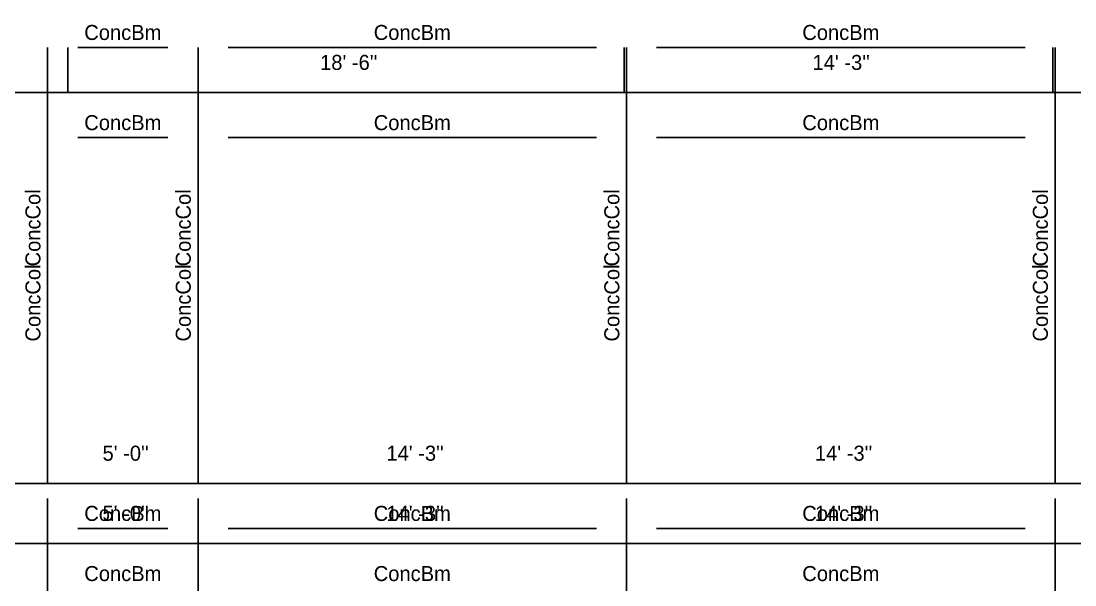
# Model space of a CAD drawing. Extents: x -38 to 2998, y -195 to 11529.
# Drawn here: x 332.4 to 752.9, y 3241.5 to 3466.5 of the extents above; entities that cross this region are included whole.
import ezdxf
from ezdxf.enums import TextEntityAlignment as Align

# ---------------------------------------------------------------- set-up
doc = ezdxf.new("R2010")
doc.units = 0
doc.header["$MEASUREMENT"] = 0
doc.layers.get('0').update_dxf_attribs({"linetype": 'CONTINUOUS'})
for name, color, linetype in [('CENTERLINES', 7, 'CONTINUOUS'), ('DIMENSIONS', 4, 'CONTINUOUS'), ('TEXT', 5, 'CONTINUOUS')]:
    doc.layers.add(name, color=color, linetype=linetype)
doc.dimstyles.get("Standard").update_dxf_attribs({"dimtxt": 0.18, "dimasz": 0.18, "dimexe": 0.18, "dimexo": 0.0625, "dimgap": 0.09, "dimtad": 0, "dimtih": 1, "dimtoh": 1, "dimdec": 4, "dimzin": 0, "dimtxsty": 'STANDARD', "dimcen": 0.09, "dimazin": 3, "dimtfac": 1, "dimtdec": 4, "dimtofl": 0, "dimtmove": 0, "dimatfit": 3, "dimtolj": 1, "dimtzin": 0})

# ---------------------------------------------------------------- blocks, each defined once
blk = doc.blocks.new('*D3562')
at = {"color": 1, "linetype": 'BYBLOCK'}
for points in [[(236.73, 3286.77), (235.67, 3285.71), (228.25, 3278.29), (227.19, 3277.23)], [(347.73, 3286.77), (346.67, 3285.71), (339.25, 3278.29), (338.19, 3277.23)]]:
    blk.add_solid(points, dxfattribs=at)
at = {"layer": 'DIMENSIONS', "color": 9, "linetype": 'BYBLOCK'}
for p, q in [((231.96, 3282), (231.96, 3300)), ((342.96, 3282), (342.96, 3300))]:
    blk.add_line(p, q, dxfattribs=at)
at = {"layer": 'DIMENSIONS', "color": 0, "linetype": 'BYBLOCK'}
blk.add_line((231.96, 3282), (342.96, 3282), dxfattribs=at)
at = {"layer": 'DIMENSIONS', "color": 0, "linetype": 'BYBLOCK', "insert": (287.46, 3294), "char_height": 6, "attachment_point": 5}
blk.add_mtext("\\A1; 9' -3''", dxfattribs=at)
blk = doc.blocks.new('*D3563')
at = {"color": 1, "linetype": 'BYBLOCK'}
for points in [[(347.73, 3286.77), (346.67, 3285.71), (339.25, 3278.29), (338.19, 3277.23)], [(407.73, 3286.77), (406.67, 3285.71), (399.25, 3278.29), (398.19, 3277.23)]]:
    blk.add_solid(points, dxfattribs=at)
at = {"layer": 'DIMENSIONS', "color": 9, "linetype": 'BYBLOCK'}
for p, q in [((342.96, 3282), (342.96, 3300)), ((402.96, 3282), (402.96, 3300))]:
    blk.add_line(p, q, dxfattribs=at)
at = {"layer": 'DIMENSIONS', "color": 0, "linetype": 'BYBLOCK'}
blk.add_line((342.96, 3282), (402.96, 3282), dxfattribs=at)
at = {"layer": 'DIMENSIONS', "color": 0, "linetype": 'BYBLOCK', "insert": (372.96, 3294), "char_height": 6, "attachment_point": 5}
blk.add_mtext("\\A1; 5' -0''", dxfattribs=at)
blk = doc.blocks.new('*D3564')
at = {"color": 1, "linetype": 'BYBLOCK'}
for points in [[(407.73, 3286.77), (406.67, 3285.71), (399.25, 3278.29), (398.19, 3277.23)], [(578.73, 3286.77), (577.67, 3285.71), (570.25, 3278.29), (569.19, 3277.23)]]:
    blk.add_solid(points, dxfattribs=at)
at = {"layer": 'DIMENSIONS', "color": 9, "linetype": 'BYBLOCK'}
for p, q in [((402.96, 3282), (402.96, 3300)), ((573.96, 3282), (573.96, 3300))]:
    blk.add_line(p, q, dxfattribs=at)
at = {"layer": 'DIMENSIONS', "color": 0, "linetype": 'BYBLOCK'}
blk.add_line((402.96, 3282), (573.96, 3282), dxfattribs=at)
at = {"layer": 'DIMENSIONS', "color": 0, "linetype": 'BYBLOCK', "insert": (488.46, 3294), "char_height": 6, "attachment_point": 5}
blk.add_mtext("\\A1; 14' -3''", dxfattribs=at)
blk = doc.blocks.new('*D3565')
at = {"color": 1, "linetype": 'BYBLOCK'}
for points in [[(578.73, 3286.77), (577.67, 3285.71), (570.25, 3278.29), (569.19, 3277.23)], [(749.73, 3286.77), (748.67, 3285.71), (741.25, 3278.29), (740.19, 3277.23)]]:
    blk.add_solid(points, dxfattribs=at)
at = {"layer": 'DIMENSIONS', "color": 9, "linetype": 'BYBLOCK'}
for p, q in [((573.96, 3282), (573.96, 3300)), ((744.96, 3282), (744.96, 3300))]:
    blk.add_line(p, q, dxfattribs=at)
at = {"layer": 'DIMENSIONS', "color": 0, "linetype": 'BYBLOCK'}
blk.add_line((573.96, 3282), (744.96, 3282), dxfattribs=at)
at = {"layer": 'DIMENSIONS', "color": 0, "linetype": 'BYBLOCK', "insert": (659.46, 3294), "char_height": 6, "attachment_point": 5}
blk.add_mtext("\\A1; 14' -3''", dxfattribs=at)
blk = doc.blocks.new('*D3566')
at = {"color": 1, "linetype": 'BYBLOCK'}
for points in [[(749.73, 3286.77), (748.67, 3285.71), (741.25, 3278.29), (740.19, 3277.23)], [(920.73, 3286.77), (919.67, 3285.71), (912.25, 3278.29), (911.19, 3277.23)]]:
    blk.add_solid(points, dxfattribs=at)
at = {"layer": 'DIMENSIONS', "color": 9, "linetype": 'BYBLOCK'}
for p, q in [((744.96, 3282), (744.96, 3300)), ((915.96, 3282), (915.96, 3300))]:
    blk.add_line(p, q, dxfattribs=at)
at = {"layer": 'DIMENSIONS', "color": 0, "linetype": 'BYBLOCK'}
blk.add_line((744.96, 3282), (915.96, 3282), dxfattribs=at)
at = {"layer": 'DIMENSIONS', "color": 0, "linetype": 'BYBLOCK', "insert": (830.46, 3294), "char_height": 6, "attachment_point": 5}
blk.add_mtext("\\A1; 14' -3''", dxfattribs=at)
blk = doc.blocks.new('*D3583')
at = {"color": 1, "linetype": 'BYBLOCK'}
for points in [[(236.73, 3478.77), (235.67, 3477.71), (228.25, 3470.29), (227.19, 3469.23)], [(347.73, 3478.77), (346.67, 3477.71), (339.25, 3470.29), (338.19, 3469.23)]]:
    blk.add_solid(points, dxfattribs=at)
at = {"layer": 'DIMENSIONS', "color": 9, "linetype": 'BYBLOCK'}
for p, q in [((231.96, 3474), (231.96, 3492)), ((342.96, 3474), (342.96, 3492))]:
    blk.add_line(p, q, dxfattribs=at)
at = {"layer": 'DIMENSIONS', "color": 0, "linetype": 'BYBLOCK'}
blk.add_line((231.96, 3474), (342.96, 3474), dxfattribs=at)
at = {"layer": 'DIMENSIONS', "color": 0, "linetype": 'BYBLOCK', "insert": (287.46, 3486), "char_height": 6, "attachment_point": 5}
blk.add_mtext("\\A1; 9' -3''", dxfattribs=at)
blk = doc.blocks.new('*D3584')
at = {"color": 1, "linetype": 'BYBLOCK'}
for points in [[(347.73, 3478.77), (346.67, 3477.71), (339.25, 3470.29), (338.19, 3469.23)], [(407.73, 3478.77), (406.67, 3477.71), (399.25, 3470.29), (398.19, 3469.23)]]:
    blk.add_solid(points, dxfattribs=at)
at = {"layer": 'DIMENSIONS', "color": 9, "linetype": 'BYBLOCK'}
for p, q in [((342.96, 3474), (342.96, 3492)), ((402.96, 3474), (402.96, 3492))]:
    blk.add_line(p, q, dxfattribs=at)
at = {"layer": 'DIMENSIONS', "color": 0, "linetype": 'BYBLOCK'}
blk.add_line((342.96, 3474), (402.96, 3474), dxfattribs=at)
at = {"layer": 'DIMENSIONS', "color": 0, "linetype": 'BYBLOCK', "insert": (372.96, 3486), "char_height": 6, "attachment_point": 5}
blk.add_mtext("\\A1; 5' -0''", dxfattribs=at)
blk = doc.blocks.new('*D3585')
at = {"color": 1, "linetype": 'BYBLOCK'}
for points in [[(407.73, 3478.77), (406.67, 3477.71), (399.25, 3470.29), (398.19, 3469.23)], [(578.73, 3478.77), (577.67, 3477.71), (570.25, 3470.29), (569.19, 3469.23)]]:
    blk.add_solid(points, dxfattribs=at)
at = {"layer": 'DIMENSIONS', "color": 9, "linetype": 'BYBLOCK'}
for p, q in [((402.96, 3474), (402.96, 3492)), ((573.96, 3474), (573.96, 3492))]:
    blk.add_line(p, q, dxfattribs=at)
at = {"layer": 'DIMENSIONS', "color": 0, "linetype": 'BYBLOCK'}
blk.add_line((402.96, 3474), (573.96, 3474), dxfattribs=at)
at = {"layer": 'DIMENSIONS', "color": 0, "linetype": 'BYBLOCK', "insert": (488.46, 3486), "char_height": 6, "attachment_point": 5}
blk.add_mtext("\\A1; 14' -3''", dxfattribs=at)
blk = doc.blocks.new('*D3586')
at = {"color": 1, "linetype": 'BYBLOCK'}
for points in [[(578.73, 3478.77), (577.67, 3477.71), (570.25, 3470.29), (569.19, 3469.23)], [(749.73, 3478.77), (748.67, 3477.71), (741.25, 3470.29), (740.19, 3469.23)]]:
    blk.add_solid(points, dxfattribs=at)
at = {"layer": 'DIMENSIONS', "color": 9, "linetype": 'BYBLOCK'}
for p, q in [((573.96, 3474), (573.96, 3492)), ((744.96, 3474), (744.96, 3492))]:
    blk.add_line(p, q, dxfattribs=at)
at = {"layer": 'DIMENSIONS', "color": 0, "linetype": 'BYBLOCK'}
blk.add_line((573.96, 3474), (744.96, 3474), dxfattribs=at)
at = {"layer": 'DIMENSIONS', "color": 0, "linetype": 'BYBLOCK', "insert": (659.46, 3486), "char_height": 6, "attachment_point": 5}
blk.add_mtext("\\A1; 14' -3''", dxfattribs=at)
blk = doc.blocks.new('*D3587')
at = {"color": 1, "linetype": 'BYBLOCK'}
for points in [[(749.73, 3478.77), (748.67, 3477.71), (741.25, 3470.29), (740.19, 3469.23)], [(920.73, 3478.77), (919.67, 3477.71), (912.25, 3470.29), (911.19, 3469.23)]]:
    blk.add_solid(points, dxfattribs=at)
at = {"layer": 'DIMENSIONS', "color": 9, "linetype": 'BYBLOCK'}
for p, q in [((744.96, 3474), (744.96, 3492)), ((915.96, 3474), (915.96, 3492))]:
    blk.add_line(p, q, dxfattribs=at)
at = {"layer": 'DIMENSIONS', "color": 0, "linetype": 'BYBLOCK'}
blk.add_line((744.96, 3474), (915.96, 3474), dxfattribs=at)
at = {"layer": 'DIMENSIONS', "color": 0, "linetype": 'BYBLOCK', "insert": (830.46, 3486), "char_height": 6, "attachment_point": 5}
blk.add_mtext("\\A1; 14' -3''", dxfattribs=at)
blk = doc.blocks.new('*D4053')
at = {"color": 1, "linetype": 'BYBLOCK'}
for points in [[(236.73, 3262.77), (235.67, 3261.71), (228.25, 3254.29), (227.19, 3253.23)], [(347.73, 3262.77), (346.67, 3261.71), (339.25, 3254.29), (338.19, 3253.23)]]:
    blk.add_solid(points, dxfattribs=at)
at = {"layer": 'DIMENSIONS', "color": 9, "linetype": 'BYBLOCK'}
for p, q in [((231.96, 3258), (231.96, 3276)), ((342.96, 3258), (342.96, 3276))]:
    blk.add_line(p, q, dxfattribs=at)
at = {"layer": 'DIMENSIONS', "color": 0, "linetype": 'BYBLOCK'}
blk.add_line((231.96, 3258), (342.96, 3258), dxfattribs=at)
at = {"layer": 'DIMENSIONS', "color": 0, "linetype": 'BYBLOCK', "insert": (287.46, 3270), "char_height": 6, "attachment_point": 5}
blk.add_mtext("\\A1; 9' -3''", dxfattribs=at)
blk = doc.blocks.new('*D4054')
at = {"color": 1, "linetype": 'BYBLOCK'}
for points in [[(347.73, 3262.77), (346.67, 3261.71), (339.25, 3254.29), (338.19, 3253.23)], [(407.73, 3262.77), (406.67, 3261.71), (399.25, 3254.29), (398.19, 3253.23)]]:
    blk.add_solid(points, dxfattribs=at)
at = {"layer": 'DIMENSIONS', "color": 9, "linetype": 'BYBLOCK'}
for p, q in [((342.96, 3258), (342.96, 3276)), ((402.96, 3258), (402.96, 3276))]:
    blk.add_line(p, q, dxfattribs=at)
at = {"layer": 'DIMENSIONS', "color": 0, "linetype": 'BYBLOCK'}
blk.add_line((342.96, 3258), (402.96, 3258), dxfattribs=at)
at = {"layer": 'DIMENSIONS', "color": 0, "linetype": 'BYBLOCK', "insert": (372.96, 3270), "char_height": 6, "attachment_point": 5}
blk.add_mtext("\\A1; 5' -0''", dxfattribs=at)
blk = doc.blocks.new('*D4055')
at = {"color": 1, "linetype": 'BYBLOCK'}
for points in [[(407.73, 3262.77), (406.67, 3261.71), (399.25, 3254.29), (398.19, 3253.23)], [(578.73, 3262.77), (577.67, 3261.71), (570.25, 3254.29), (569.19, 3253.23)]]:
    blk.add_solid(points, dxfattribs=at)
at = {"layer": 'DIMENSIONS', "color": 9, "linetype": 'BYBLOCK'}
for p, q in [((402.96, 3258), (402.96, 3276)), ((573.96, 3258), (573.96, 3276))]:
    blk.add_line(p, q, dxfattribs=at)
at = {"layer": 'DIMENSIONS', "color": 0, "linetype": 'BYBLOCK'}
blk.add_line((402.96, 3258), (573.96, 3258), dxfattribs=at)
at = {"layer": 'DIMENSIONS', "color": 0, "linetype": 'BYBLOCK', "insert": (488.46, 3270), "char_height": 6, "attachment_point": 5}
blk.add_mtext("\\A1; 14' -3''", dxfattribs=at)
blk = doc.blocks.new('*D4056')
at = {"color": 1, "linetype": 'BYBLOCK'}
for points in [[(578.73, 3262.77), (577.67, 3261.71), (570.25, 3254.29), (569.19, 3253.23)], [(749.73, 3262.77), (748.67, 3261.71), (741.25, 3254.29), (740.19, 3253.23)]]:
    blk.add_solid(points, dxfattribs=at)
at = {"layer": 'DIMENSIONS', "color": 9, "linetype": 'BYBLOCK'}
for p, q in [((573.96, 3258), (573.96, 3276)), ((744.96, 3258), (744.96, 3276))]:
    blk.add_line(p, q, dxfattribs=at)
at = {"layer": 'DIMENSIONS', "color": 0, "linetype": 'BYBLOCK'}
blk.add_line((573.96, 3258), (744.96, 3258), dxfattribs=at)
at = {"layer": 'DIMENSIONS', "color": 0, "linetype": 'BYBLOCK', "insert": (659.46, 3270), "char_height": 6, "attachment_point": 5}
blk.add_mtext("\\A1; 14' -3''", dxfattribs=at)
blk = doc.blocks.new('*D4057')
at = {"color": 1, "linetype": 'BYBLOCK'}
for points in [[(749.73, 3262.77), (748.67, 3261.71), (741.25, 3254.29), (740.19, 3253.23)], [(920.73, 3262.77), (919.67, 3261.71), (912.25, 3254.29), (911.19, 3253.23)]]:
    blk.add_solid(points, dxfattribs=at)
at = {"layer": 'DIMENSIONS', "color": 9, "linetype": 'BYBLOCK'}
for p, q in [((744.96, 3258), (744.96, 3276)), ((915.96, 3258), (915.96, 3276))]:
    blk.add_line(p, q, dxfattribs=at)
at = {"layer": 'DIMENSIONS', "color": 0, "linetype": 'BYBLOCK'}
blk.add_line((744.96, 3258), (915.96, 3258), dxfattribs=at)
at = {"layer": 'DIMENSIONS', "color": 0, "linetype": 'BYBLOCK', "insert": (830.46, 3270), "char_height": 6, "attachment_point": 5}
blk.add_mtext("\\A1; 14' -3''", dxfattribs=at)
blk = doc.blocks.new('*D4074')
at = {"color": 1, "linetype": 'BYBLOCK'}
for points in [[(244.77, 3442.77), (243.71, 3441.71), (236.29, 3434.29), (235.23, 3433.23)], [(355.77, 3442.77), (354.71, 3441.71), (347.29, 3434.29), (346.23, 3433.23)]]:
    blk.add_solid(points, dxfattribs=at)
at = {"layer": 'DIMENSIONS', "color": 9, "linetype": 'BYBLOCK'}
for p, q in [((240, 3438), (240, 3456)), ((351, 3438), (351, 3456))]:
    blk.add_line(p, q, dxfattribs=at)
at = {"layer": 'DIMENSIONS', "color": 0, "linetype": 'BYBLOCK'}
blk.add_line((240, 3438), (351, 3438), dxfattribs=at)
at = {"layer": 'DIMENSIONS', "color": 0, "linetype": 'BYBLOCK', "insert": (295.5, 3450), "char_height": 6, "attachment_point": 5}
blk.add_mtext("\\A1; 9' -3''", dxfattribs=at)
blk = doc.blocks.new('*D4075')
at = {"color": 1, "linetype": 'BYBLOCK'}
for points in [[(355.77, 3442.77), (354.71, 3441.71), (347.29, 3434.29), (346.23, 3433.23)], [(577.77, 3442.77), (576.71, 3441.71), (569.29, 3434.29), (568.23, 3433.23)]]:
    blk.add_solid(points, dxfattribs=at)
at = {"layer": 'DIMENSIONS', "color": 9, "linetype": 'BYBLOCK'}
for p, q in [((351, 3438), (351, 3456)), ((573, 3438), (573, 3456))]:
    blk.add_line(p, q, dxfattribs=at)
at = {"layer": 'DIMENSIONS', "color": 0, "linetype": 'BYBLOCK'}
blk.add_line((351, 3438), (573, 3438), dxfattribs=at)
at = {"layer": 'DIMENSIONS', "color": 0, "linetype": 'BYBLOCK', "insert": (462, 3450), "char_height": 6, "attachment_point": 5}
blk.add_mtext("\\A1; 18' -6''", dxfattribs=at)
blk = doc.blocks.new('*D4076')
at = {"color": 1, "linetype": 'BYBLOCK'}
for points in [[(577.77, 3442.77), (576.71, 3441.71), (569.29, 3434.29), (568.23, 3433.23)], [(748.77, 3442.77), (747.71, 3441.71), (740.29, 3434.29), (739.23, 3433.23)]]:
    blk.add_solid(points, dxfattribs=at)
at = {"layer": 'DIMENSIONS', "color": 9, "linetype": 'BYBLOCK'}
for p, q in [((573, 3438), (573, 3456)), ((744, 3438), (744, 3456))]:
    blk.add_line(p, q, dxfattribs=at)
at = {"layer": 'DIMENSIONS', "color": 0, "linetype": 'BYBLOCK'}
blk.add_line((573, 3438), (744, 3438), dxfattribs=at)
at = {"layer": 'DIMENSIONS', "color": 0, "linetype": 'BYBLOCK', "insert": (658.5, 3450), "char_height": 6, "attachment_point": 5}
blk.add_mtext("\\A1; 14' -3''", dxfattribs=at)
blk = doc.blocks.new('*D4077')
at = {"color": 1, "linetype": 'BYBLOCK'}
for points in [[(748.77, 3442.77), (747.71, 3441.71), (740.29, 3434.29), (739.23, 3433.23)], [(919.77, 3442.77), (918.71, 3441.71), (911.29, 3434.29), (910.23, 3433.23)]]:
    blk.add_solid(points, dxfattribs=at)
at = {"layer": 'DIMENSIONS', "color": 9, "linetype": 'BYBLOCK'}
for p, q in [((744, 3438), (744, 3456)), ((915, 3438), (915, 3456))]:
    blk.add_line(p, q, dxfattribs=at)
at = {"layer": 'DIMENSIONS', "color": 0, "linetype": 'BYBLOCK'}
blk.add_line((744, 3438), (915, 3438), dxfattribs=at)
at = {"layer": 'DIMENSIONS', "color": 0, "linetype": 'BYBLOCK', "insert": (829.5, 3450), "char_height": 6, "attachment_point": 5}
blk.add_mtext("\\A1; 14' -3''", dxfattribs=at)
blk = doc.blocks.new('*D4523')
at = {"color": 1, "linetype": 'BYBLOCK'}
for points in [[(236.73, 3262.77), (235.67, 3261.71), (228.25, 3254.29), (227.19, 3253.23)], [(347.73, 3262.77), (346.67, 3261.71), (339.25, 3254.29), (338.19, 3253.23)]]:
    blk.add_solid(points, dxfattribs=at)
at = {"layer": 'DIMENSIONS', "color": 9, "linetype": 'BYBLOCK'}
for p, q in [((231.96, 3258), (231.96, 3276)), ((342.96, 3258), (342.96, 3276))]:
    blk.add_line(p, q, dxfattribs=at)
at = {"layer": 'DIMENSIONS', "color": 0, "linetype": 'BYBLOCK'}
blk.add_line((231.96, 3258), (342.96, 3258), dxfattribs=at)
at = {"layer": 'DIMENSIONS', "color": 0, "linetype": 'BYBLOCK', "insert": (287.46, 3270), "char_height": 6, "attachment_point": 5}
blk.add_mtext("\\A1; 9' -3''", dxfattribs=at)
blk = doc.blocks.new('*D4524')
at = {"color": 1, "linetype": 'BYBLOCK'}
for points in [[(347.73, 3262.77), (346.67, 3261.71), (339.25, 3254.29), (338.19, 3253.23)], [(407.73, 3262.77), (406.67, 3261.71), (399.25, 3254.29), (398.19, 3253.23)]]:
    blk.add_solid(points, dxfattribs=at)
at = {"layer": 'DIMENSIONS', "color": 9, "linetype": 'BYBLOCK'}
for p, q in [((342.96, 3258), (342.96, 3276)), ((402.96, 3258), (402.96, 3276))]:
    blk.add_line(p, q, dxfattribs=at)
at = {"layer": 'DIMENSIONS', "color": 0, "linetype": 'BYBLOCK'}
blk.add_line((342.96, 3258), (402.96, 3258), dxfattribs=at)
at = {"layer": 'DIMENSIONS', "color": 0, "linetype": 'BYBLOCK', "insert": (372.96, 3270), "char_height": 6, "attachment_point": 5}
blk.add_mtext("\\A1; 5' -0''", dxfattribs=at)
blk = doc.blocks.new('*D4525')
at = {"color": 1, "linetype": 'BYBLOCK'}
for points in [[(407.73, 3262.77), (406.67, 3261.71), (399.25, 3254.29), (398.19, 3253.23)], [(578.73, 3262.77), (577.67, 3261.71), (570.25, 3254.29), (569.19, 3253.23)]]:
    blk.add_solid(points, dxfattribs=at)
at = {"layer": 'DIMENSIONS', "color": 9, "linetype": 'BYBLOCK'}
for p, q in [((402.96, 3258), (402.96, 3276)), ((573.96, 3258), (573.96, 3276))]:
    blk.add_line(p, q, dxfattribs=at)
at = {"layer": 'DIMENSIONS', "color": 0, "linetype": 'BYBLOCK'}
blk.add_line((402.96, 3258), (573.96, 3258), dxfattribs=at)
at = {"layer": 'DIMENSIONS', "color": 0, "linetype": 'BYBLOCK', "insert": (488.46, 3270), "char_height": 6, "attachment_point": 5}
blk.add_mtext("\\A1; 14' -3''", dxfattribs=at)
blk = doc.blocks.new('*D4526')
at = {"color": 1, "linetype": 'BYBLOCK'}
for points in [[(578.73, 3262.77), (577.67, 3261.71), (570.25, 3254.29), (569.19, 3253.23)], [(749.73, 3262.77), (748.67, 3261.71), (741.25, 3254.29), (740.19, 3253.23)]]:
    blk.add_solid(points, dxfattribs=at)
at = {"layer": 'DIMENSIONS', "color": 9, "linetype": 'BYBLOCK'}
for p, q in [((573.96, 3258), (573.96, 3276)), ((744.96, 3258), (744.96, 3276))]:
    blk.add_line(p, q, dxfattribs=at)
at = {"layer": 'DIMENSIONS', "color": 0, "linetype": 'BYBLOCK'}
blk.add_line((573.96, 3258), (744.96, 3258), dxfattribs=at)
at = {"layer": 'DIMENSIONS', "color": 0, "linetype": 'BYBLOCK', "insert": (659.46, 3270), "char_height": 6, "attachment_point": 5}
blk.add_mtext("\\A1; 14' -3''", dxfattribs=at)
blk = doc.blocks.new('*D4527')
at = {"color": 1, "linetype": 'BYBLOCK'}
for points in [[(749.73, 3262.77), (748.67, 3261.71), (741.25, 3254.29), (740.19, 3253.23)], [(920.73, 3262.77), (919.67, 3261.71), (912.25, 3254.29), (911.19, 3253.23)]]:
    blk.add_solid(points, dxfattribs=at)
at = {"layer": 'DIMENSIONS', "color": 9, "linetype": 'BYBLOCK'}
for p, q in [((744.96, 3258), (744.96, 3276)), ((915.96, 3258), (915.96, 3276))]:
    blk.add_line(p, q, dxfattribs=at)
at = {"layer": 'DIMENSIONS', "color": 0, "linetype": 'BYBLOCK'}
blk.add_line((744.96, 3258), (915.96, 3258), dxfattribs=at)
at = {"layer": 'DIMENSIONS', "color": 0, "linetype": 'BYBLOCK', "insert": (830.46, 3270), "char_height": 6, "attachment_point": 5}
blk.add_mtext("\\A1; 14' -3''", dxfattribs=at)
blk = doc.blocks.new('*D4544')
at = {"color": 1, "linetype": 'BYBLOCK'}
for points in [[(244.77, 3442.77), (243.71, 3441.71), (236.29, 3434.29), (235.23, 3433.23)], [(355.77, 3442.77), (354.71, 3441.71), (347.29, 3434.29), (346.23, 3433.23)]]:
    blk.add_solid(points, dxfattribs=at)
at = {"layer": 'DIMENSIONS', "color": 9, "linetype": 'BYBLOCK'}
for p, q in [((240, 3438), (240, 3456)), ((351, 3438), (351, 3456))]:
    blk.add_line(p, q, dxfattribs=at)
at = {"layer": 'DIMENSIONS', "color": 0, "linetype": 'BYBLOCK'}
blk.add_line((240, 3438), (351, 3438), dxfattribs=at)
at = {"layer": 'DIMENSIONS', "color": 0, "linetype": 'BYBLOCK', "insert": (295.5, 3450), "char_height": 6, "attachment_point": 5}
blk.add_mtext("\\A1; 9' -3''", dxfattribs=at)
blk = doc.blocks.new('*D4545')
at = {"color": 1, "linetype": 'BYBLOCK'}
for points in [[(355.77, 3442.77), (354.71, 3441.71), (347.29, 3434.29), (346.23, 3433.23)], [(577.77, 3442.77), (576.71, 3441.71), (569.29, 3434.29), (568.23, 3433.23)]]:
    blk.add_solid(points, dxfattribs=at)
at = {"layer": 'DIMENSIONS', "color": 9, "linetype": 'BYBLOCK'}
for p, q in [((351, 3438), (351, 3456)), ((573, 3438), (573, 3456))]:
    blk.add_line(p, q, dxfattribs=at)
at = {"layer": 'DIMENSIONS', "color": 0, "linetype": 'BYBLOCK'}
blk.add_line((351, 3438), (573, 3438), dxfattribs=at)
at = {"layer": 'DIMENSIONS', "color": 0, "linetype": 'BYBLOCK', "insert": (462, 3450), "char_height": 6, "attachment_point": 5}
blk.add_mtext("\\A1; 18' -6''", dxfattribs=at)
blk = doc.blocks.new('*D4546')
at = {"color": 1, "linetype": 'BYBLOCK'}
for points in [[(577.77, 3442.77), (576.71, 3441.71), (569.29, 3434.29), (568.23, 3433.23)], [(748.77, 3442.77), (747.71, 3441.71), (740.29, 3434.29), (739.23, 3433.23)]]:
    blk.add_solid(points, dxfattribs=at)
at = {"layer": 'DIMENSIONS', "color": 9, "linetype": 'BYBLOCK'}
for p, q in [((573, 3438), (573, 3456)), ((744, 3438), (744, 3456))]:
    blk.add_line(p, q, dxfattribs=at)
at = {"layer": 'DIMENSIONS', "color": 0, "linetype": 'BYBLOCK'}
blk.add_line((573, 3438), (744, 3438), dxfattribs=at)
at = {"layer": 'DIMENSIONS', "color": 0, "linetype": 'BYBLOCK', "insert": (658.5, 3450), "char_height": 6, "attachment_point": 5}
blk.add_mtext("\\A1; 14' -3''", dxfattribs=at)
blk = doc.blocks.new('*D4547')
at = {"color": 1, "linetype": 'BYBLOCK'}
for points in [[(748.77, 3442.77), (747.71, 3441.71), (740.29, 3434.29), (739.23, 3433.23)], [(919.77, 3442.77), (918.71, 3441.71), (911.29, 3434.29), (910.23, 3433.23)]]:
    blk.add_solid(points, dxfattribs=at)
at = {"layer": 'DIMENSIONS', "color": 9, "linetype": 'BYBLOCK'}
for p, q in [((744, 3438), (744, 3456)), ((915, 3438), (915, 3456))]:
    blk.add_line(p, q, dxfattribs=at)
at = {"layer": 'DIMENSIONS', "color": 0, "linetype": 'BYBLOCK'}
blk.add_line((744, 3438), (915, 3438), dxfattribs=at)
at = {"layer": 'DIMENSIONS', "color": 0, "linetype": 'BYBLOCK', "insert": (829.5, 3450), "char_height": 6, "attachment_point": 5}
blk.add_mtext("\\A1; 14' -3''", dxfattribs=at)
blk = doc.blocks.new('*D4993')
at = {"color": 1, "linetype": 'BYBLOCK'}
for points in [[(236.73, 3262.77), (235.67, 3261.71), (228.25, 3254.29), (227.19, 3253.23)], [(347.73, 3262.77), (346.67, 3261.71), (339.25, 3254.29), (338.19, 3253.23)]]:
    blk.add_solid(points, dxfattribs=at)
at = {"layer": 'DIMENSIONS', "color": 9, "linetype": 'BYBLOCK'}
for p, q in [((231.96, 3258), (231.96, 3276)), ((342.96, 3258), (342.96, 3276))]:
    blk.add_line(p, q, dxfattribs=at)
at = {"layer": 'DIMENSIONS', "color": 0, "linetype": 'BYBLOCK'}
blk.add_line((231.96, 3258), (342.96, 3258), dxfattribs=at)
at = {"layer": 'DIMENSIONS', "color": 0, "linetype": 'BYBLOCK', "insert": (287.46, 3270), "char_height": 6, "attachment_point": 5}
blk.add_mtext("\\A1; 9' -3''", dxfattribs=at)
blk = doc.blocks.new('*D4994')
at = {"color": 1, "linetype": 'BYBLOCK'}
for points in [[(347.73, 3262.77), (346.67, 3261.71), (339.25, 3254.29), (338.19, 3253.23)], [(407.73, 3262.77), (406.67, 3261.71), (399.25, 3254.29), (398.19, 3253.23)]]:
    blk.add_solid(points, dxfattribs=at)
at = {"layer": 'DIMENSIONS', "color": 9, "linetype": 'BYBLOCK'}
for p, q in [((342.96, 3258), (342.96, 3276)), ((402.96, 3258), (402.96, 3276))]:
    blk.add_line(p, q, dxfattribs=at)
at = {"layer": 'DIMENSIONS', "color": 0, "linetype": 'BYBLOCK'}
blk.add_line((342.96, 3258), (402.96, 3258), dxfattribs=at)
at = {"layer": 'DIMENSIONS', "color": 0, "linetype": 'BYBLOCK', "insert": (372.96, 3270), "char_height": 6, "attachment_point": 5}
blk.add_mtext("\\A1; 5' -0''", dxfattribs=at)
blk = doc.blocks.new('*D4995')
at = {"color": 1, "linetype": 'BYBLOCK'}
for points in [[(407.73, 3262.77), (406.67, 3261.71), (399.25, 3254.29), (398.19, 3253.23)], [(578.73, 3262.77), (577.67, 3261.71), (570.25, 3254.29), (569.19, 3253.23)]]:
    blk.add_solid(points, dxfattribs=at)
at = {"layer": 'DIMENSIONS', "color": 9, "linetype": 'BYBLOCK'}
for p, q in [((402.96, 3258), (402.96, 3276)), ((573.96, 3258), (573.96, 3276))]:
    blk.add_line(p, q, dxfattribs=at)
at = {"layer": 'DIMENSIONS', "color": 0, "linetype": 'BYBLOCK'}
blk.add_line((402.96, 3258), (573.96, 3258), dxfattribs=at)
at = {"layer": 'DIMENSIONS', "color": 0, "linetype": 'BYBLOCK', "insert": (488.46, 3270), "char_height": 6, "attachment_point": 5}
blk.add_mtext("\\A1; 14' -3''", dxfattribs=at)
blk = doc.blocks.new('*D4996')
at = {"color": 1, "linetype": 'BYBLOCK'}
for points in [[(578.73, 3262.77), (577.67, 3261.71), (570.25, 3254.29), (569.19, 3253.23)], [(749.73, 3262.77), (748.67, 3261.71), (741.25, 3254.29), (740.19, 3253.23)]]:
    blk.add_solid(points, dxfattribs=at)
at = {"layer": 'DIMENSIONS', "color": 9, "linetype": 'BYBLOCK'}
for p, q in [((573.96, 3258), (573.96, 3276)), ((744.96, 3258), (744.96, 3276))]:
    blk.add_line(p, q, dxfattribs=at)
at = {"layer": 'DIMENSIONS', "color": 0, "linetype": 'BYBLOCK'}
blk.add_line((573.96, 3258), (744.96, 3258), dxfattribs=at)
at = {"layer": 'DIMENSIONS', "color": 0, "linetype": 'BYBLOCK', "insert": (659.46, 3270), "char_height": 6, "attachment_point": 5}
blk.add_mtext("\\A1; 14' -3''", dxfattribs=at)
blk = doc.blocks.new('*D4997')
at = {"color": 1, "linetype": 'BYBLOCK'}
for points in [[(749.73, 3262.77), (748.67, 3261.71), (741.25, 3254.29), (740.19, 3253.23)], [(920.73, 3262.77), (919.67, 3261.71), (912.25, 3254.29), (911.19, 3253.23)]]:
    blk.add_solid(points, dxfattribs=at)
at = {"layer": 'DIMENSIONS', "color": 9, "linetype": 'BYBLOCK'}
for p, q in [((744.96, 3258), (744.96, 3276)), ((915.96, 3258), (915.96, 3276))]:
    blk.add_line(p, q, dxfattribs=at)
at = {"layer": 'DIMENSIONS', "color": 0, "linetype": 'BYBLOCK'}
blk.add_line((744.96, 3258), (915.96, 3258), dxfattribs=at)
at = {"layer": 'DIMENSIONS', "color": 0, "linetype": 'BYBLOCK', "insert": (830.46, 3270), "char_height": 6, "attachment_point": 5}
blk.add_mtext("\\A1; 14' -3''", dxfattribs=at)
blk = doc.blocks.new('*D5014')
at = {"color": 1, "linetype": 'BYBLOCK'}
for points in [[(244.77, 3442.77), (243.71, 3441.71), (236.29, 3434.29), (235.23, 3433.23)], [(355.77, 3442.77), (354.71, 3441.71), (347.29, 3434.29), (346.23, 3433.23)]]:
    blk.add_solid(points, dxfattribs=at)
at = {"layer": 'DIMENSIONS', "color": 9, "linetype": 'BYBLOCK'}
for p, q in [((240, 3438), (240, 3456)), ((351, 3438), (351, 3456))]:
    blk.add_line(p, q, dxfattribs=at)
at = {"layer": 'DIMENSIONS', "color": 0, "linetype": 'BYBLOCK'}
blk.add_line((240, 3438), (351, 3438), dxfattribs=at)
at = {"layer": 'DIMENSIONS', "color": 0, "linetype": 'BYBLOCK', "insert": (295.5, 3450), "char_height": 6, "attachment_point": 5}
blk.add_mtext("\\A1; 9' -3''", dxfattribs=at)
blk = doc.blocks.new('*D5015')
at = {"color": 1, "linetype": 'BYBLOCK'}
for points in [[(355.77, 3442.77), (354.71, 3441.71), (347.29, 3434.29), (346.23, 3433.23)], [(577.77, 3442.77), (576.71, 3441.71), (569.29, 3434.29), (568.23, 3433.23)]]:
    blk.add_solid(points, dxfattribs=at)
at = {"layer": 'DIMENSIONS', "color": 9, "linetype": 'BYBLOCK'}
for p, q in [((351, 3438), (351, 3456)), ((573, 3438), (573, 3456))]:
    blk.add_line(p, q, dxfattribs=at)
at = {"layer": 'DIMENSIONS', "color": 0, "linetype": 'BYBLOCK'}
blk.add_line((351, 3438), (573, 3438), dxfattribs=at)
at = {"layer": 'DIMENSIONS', "color": 0, "linetype": 'BYBLOCK', "insert": (462, 3450), "char_height": 6, "attachment_point": 5}
blk.add_mtext("\\A1; 18' -6''", dxfattribs=at)
blk = doc.blocks.new('*D5016')
at = {"color": 1, "linetype": 'BYBLOCK'}
for points in [[(577.77, 3442.77), (576.71, 3441.71), (569.29, 3434.29), (568.23, 3433.23)], [(748.77, 3442.77), (747.71, 3441.71), (740.29, 3434.29), (739.23, 3433.23)]]:
    blk.add_solid(points, dxfattribs=at)
at = {"layer": 'DIMENSIONS', "color": 9, "linetype": 'BYBLOCK'}
for p, q in [((573, 3438), (573, 3456)), ((744, 3438), (744, 3456))]:
    blk.add_line(p, q, dxfattribs=at)
at = {"layer": 'DIMENSIONS', "color": 0, "linetype": 'BYBLOCK'}
blk.add_line((573, 3438), (744, 3438), dxfattribs=at)
at = {"layer": 'DIMENSIONS', "color": 0, "linetype": 'BYBLOCK', "insert": (658.5, 3450), "char_height": 6, "attachment_point": 5}
blk.add_mtext("\\A1; 14' -3''", dxfattribs=at)
blk = doc.blocks.new('*D5017')
at = {"color": 1, "linetype": 'BYBLOCK'}
for points in [[(748.77, 3442.77), (747.71, 3441.71), (740.29, 3434.29), (739.23, 3433.23)], [(919.77, 3442.77), (918.71, 3441.71), (911.29, 3434.29), (910.23, 3433.23)]]:
    blk.add_solid(points, dxfattribs=at)
at = {"layer": 'DIMENSIONS', "color": 9, "linetype": 'BYBLOCK'}
for p, q in [((744, 3438), (744, 3456)), ((915, 3438), (915, 3456))]:
    blk.add_line(p, q, dxfattribs=at)
at = {"layer": 'DIMENSIONS', "color": 0, "linetype": 'BYBLOCK'}
blk.add_line((744, 3438), (915, 3438), dxfattribs=at)
at = {"layer": 'DIMENSIONS', "color": 0, "linetype": 'BYBLOCK', "insert": (829.5, 3450), "char_height": 6, "attachment_point": 5}
blk.add_mtext("\\A1; 14' -3''", dxfattribs=at)

msp = doc.modelspace()

# ---------------------------------------------------------------- linework, layer by layer
at = {"layer": 'CENTERLINES', "color": 0, "linetype": 'CONTINUOUS'}
for p, q in [((342.96, 3312), (342.96, 3456)), ((354.96, 3456), (390.96, 3456)), ((402.96, 3312), (402.96, 3456)), ((414.96, 3456), (561.96, 3456)), ((573.96, 3312), (573.96, 3456)), ((585.96, 3456), (732.96, 3456)), ((744.96, 3312), (744.96, 3456)), ((342.96, 3288), (342.96, 3420)), ((342.96, 3288), (342.96, 3420)), ((342.96, 3288), (342.96, 3420)), ((354.96, 3420), (390.96, 3420)), ((354.96, 3420), (390.96, 3420)), ((354.96, 3420), (390.96, 3420)), ((402.96, 3288), (402.96, 3420)), ((402.96, 3288), (402.96, 3420)), ((402.96, 3288), (402.96, 3420)), ((414.96, 3420), (561.96, 3420)), ((414.96, 3420), (561.96, 3420)), ((414.96, 3420), (561.96, 3420)), ((573.96, 3288), (573.96, 3420)), ((573.96, 3288), (573.96, 3420)), ((573.96, 3288), (573.96, 3420)), ((585.96, 3420), (732.96, 3420)), ((585.96, 3420), (732.96, 3420)), ((585.96, 3420), (732.96, 3420)), ((744.96, 3288), (744.96, 3420)), ((744.96, 3288), (744.96, 3420)), ((744.96, 3288), (744.96, 3420)), ((342.96, 3120), (342.96, 3264)), ((354.96, 3264), (390.96, 3264)), ((402.96, 3120), (402.96, 3264)), ((414.96, 3264), (561.96, 3264)), ((573.96, 3120), (573.96, 3264)), ((585.96, 3264), (732.96, 3264)), ((744.96, 3120), (744.96, 3264))]:
    msp.add_line(p, q, dxfattribs=at)

# ---------------------------------------------------------------- texts
at = {"layer": 'TEXT', "color": 0}
for p in [(372.96, 3462), (488.46, 3462), (659.46, 3462), (372.96, 3426), (372.96, 3426), (372.96, 3426), (488.46, 3426), (488.46, 3426), (488.46, 3426), (659.46, 3426), (659.46, 3426), (659.46, 3426), (372.96, 3270), (488.46, 3270), (659.46, 3270), (372.96, 3246), (372.96, 3246), (372.96, 3246), (488.46, 3246), (488.46, 3246), (488.46, 3246), (659.46, 3246), (659.46, 3246), (659.46, 3246)]:
    msp.add_text('ConcBm', height=6, dxfattribs=at).set_placement(p, align=Align.MIDDLE)
for p in [(336.96, 3384), (396.96, 3384), (567.96, 3384), (738.96, 3384), (336.96, 3354), (336.96, 3354), (336.96, 3354), (396.96, 3354), (396.96, 3354), (396.96, 3354), (567.96, 3354), (567.96, 3354), (567.96, 3354), (738.96, 3354), (738.96, 3354), (738.96, 3354)]:
    msp.add_text('ConcCol', height=6, rotation=90, dxfattribs=at).set_placement(p, align=Align.MIDDLE)

# ---------------------------------------------------------------- dimensions: what is measured, and where the dimension line sits
at = {"layer": 'DIMENSIONS'}
for base, p1, p2, picture, middle in [((342.96, 3474), (231.96, 3462), (342.96, 3462), '*D3583', (287.46, 3462)), ((402.96, 3474), (342.96, 3462), (402.96, 3462), '*D3584', (372.96, 3462)), ((573.96, 3474), (402.96, 3462), (573.96, 3462), '*D3585', (488.46, 3462)), ((744.96, 3474), (573.96, 3462), (744.96, 3462), '*D3586', (659.46, 3462)), ((915.96, 3474), (744.96, 3462), (915.96, 3462), '*D3587', (830.46, 3462)), ((351, 3438), (240, 3426), (351, 3426), '*D4074', (295.5, 3426)), ((351, 3438), (240, 3426), (351, 3426), '*D4544', (295.5, 3426)), ((351, 3438), (240, 3426), (351, 3426), '*D5014', (295.5, 3426)), ((573, 3438), (351, 3426), (573, 3426), '*D4075', (462, 3426)), ((573, 3438), (351, 3426), (573, 3426), '*D4545', (462, 3426)), ((573, 3438), (351, 3426), (573, 3426), '*D5015', (462, 3426)), ((744, 3438), (573, 3426), (744, 3426), '*D4076', (658.5, 3426)), ((744, 3438), (573, 3426), (744, 3426), '*D4546', (658.5, 3426)), ((744, 3438), (573, 3426), (744, 3426), '*D5016', (658.5, 3426)), ((915, 3438), (744, 3426), (915, 3426), '*D4077', (829.5, 3426)), ((915, 3438), (744, 3426), (915, 3426), '*D4547', (829.5, 3426)), ((915, 3438), (744, 3426), (915, 3426), '*D5017', (829.5, 3426)), ((342.96, 3282), (231.96, 3270), (342.96, 3270), '*D3562', (287.46, 3270)), ((402.96, 3282), (342.96, 3270), (402.96, 3270), '*D3563', (372.96, 3270)), ((573.96, 3282), (402.96, 3270), (573.96, 3270), '*D3564', (488.46, 3270)), ((744.96, 3282), (573.96, 3270), (744.96, 3270), '*D3565', (659.46, 3270)), ((915.96, 3282), (744.96, 3270), (915.96, 3270), '*D3566', (830.46, 3270)), ((342.96, 3258), (231.96, 3246), (342.96, 3246), '*D4053', (287.46, 3246)), ((342.96, 3258), (231.96, 3246), (342.96, 3246), '*D4523', (287.46, 3246)), ((342.96, 3258), (231.96, 3246), (342.96, 3246), '*D4993', (287.46, 3246)), ((402.96, 3258), (342.96, 3246), (402.96, 3246), '*D4054', (372.96, 3246)), ((402.96, 3258), (342.96, 3246), (402.96, 3246), '*D4524', (372.96, 3246)), ((402.96, 3258), (342.96, 3246), (402.96, 3246), '*D4994', (372.96, 3246)), ((573.96, 3258), (402.96, 3246), (573.96, 3246), '*D4055', (488.46, 3246)), ((573.96, 3258), (402.96, 3246), (573.96, 3246), '*D4525', (488.46, 3246)), ((573.96, 3258), (402.96, 3246), (573.96, 3246), '*D4995', (488.46, 3246)), ((744.96, 3258), (573.96, 3246), (744.96, 3246), '*D4056', (659.46, 3246)), ((744.96, 3258), (573.96, 3246), (744.96, 3246), '*D4526', (659.46, 3246)), ((744.96, 3258), (573.96, 3246), (744.96, 3246), '*D4996', (659.46, 3246)), ((915.96, 3258), (744.96, 3246), (915.96, 3246), '*D4057', (830.46, 3246)), ((915.96, 3258), (744.96, 3246), (915.96, 3246), '*D4527', (830.46, 3246)), ((915.96, 3258), (744.96, 3246), (915.96, 3246), '*D4997', (830.46, 3246))]:
    dim = msp.add_linear_dim(base=base, p1=p1, p2=p2, dimstyle='STANDARD', dxfattribs=at)
    dim.commit()
    dim.dimension.update_dxf_attribs({"geometry": picture, "text_midpoint": middle})

doc.saveas('drawing.dxf')
